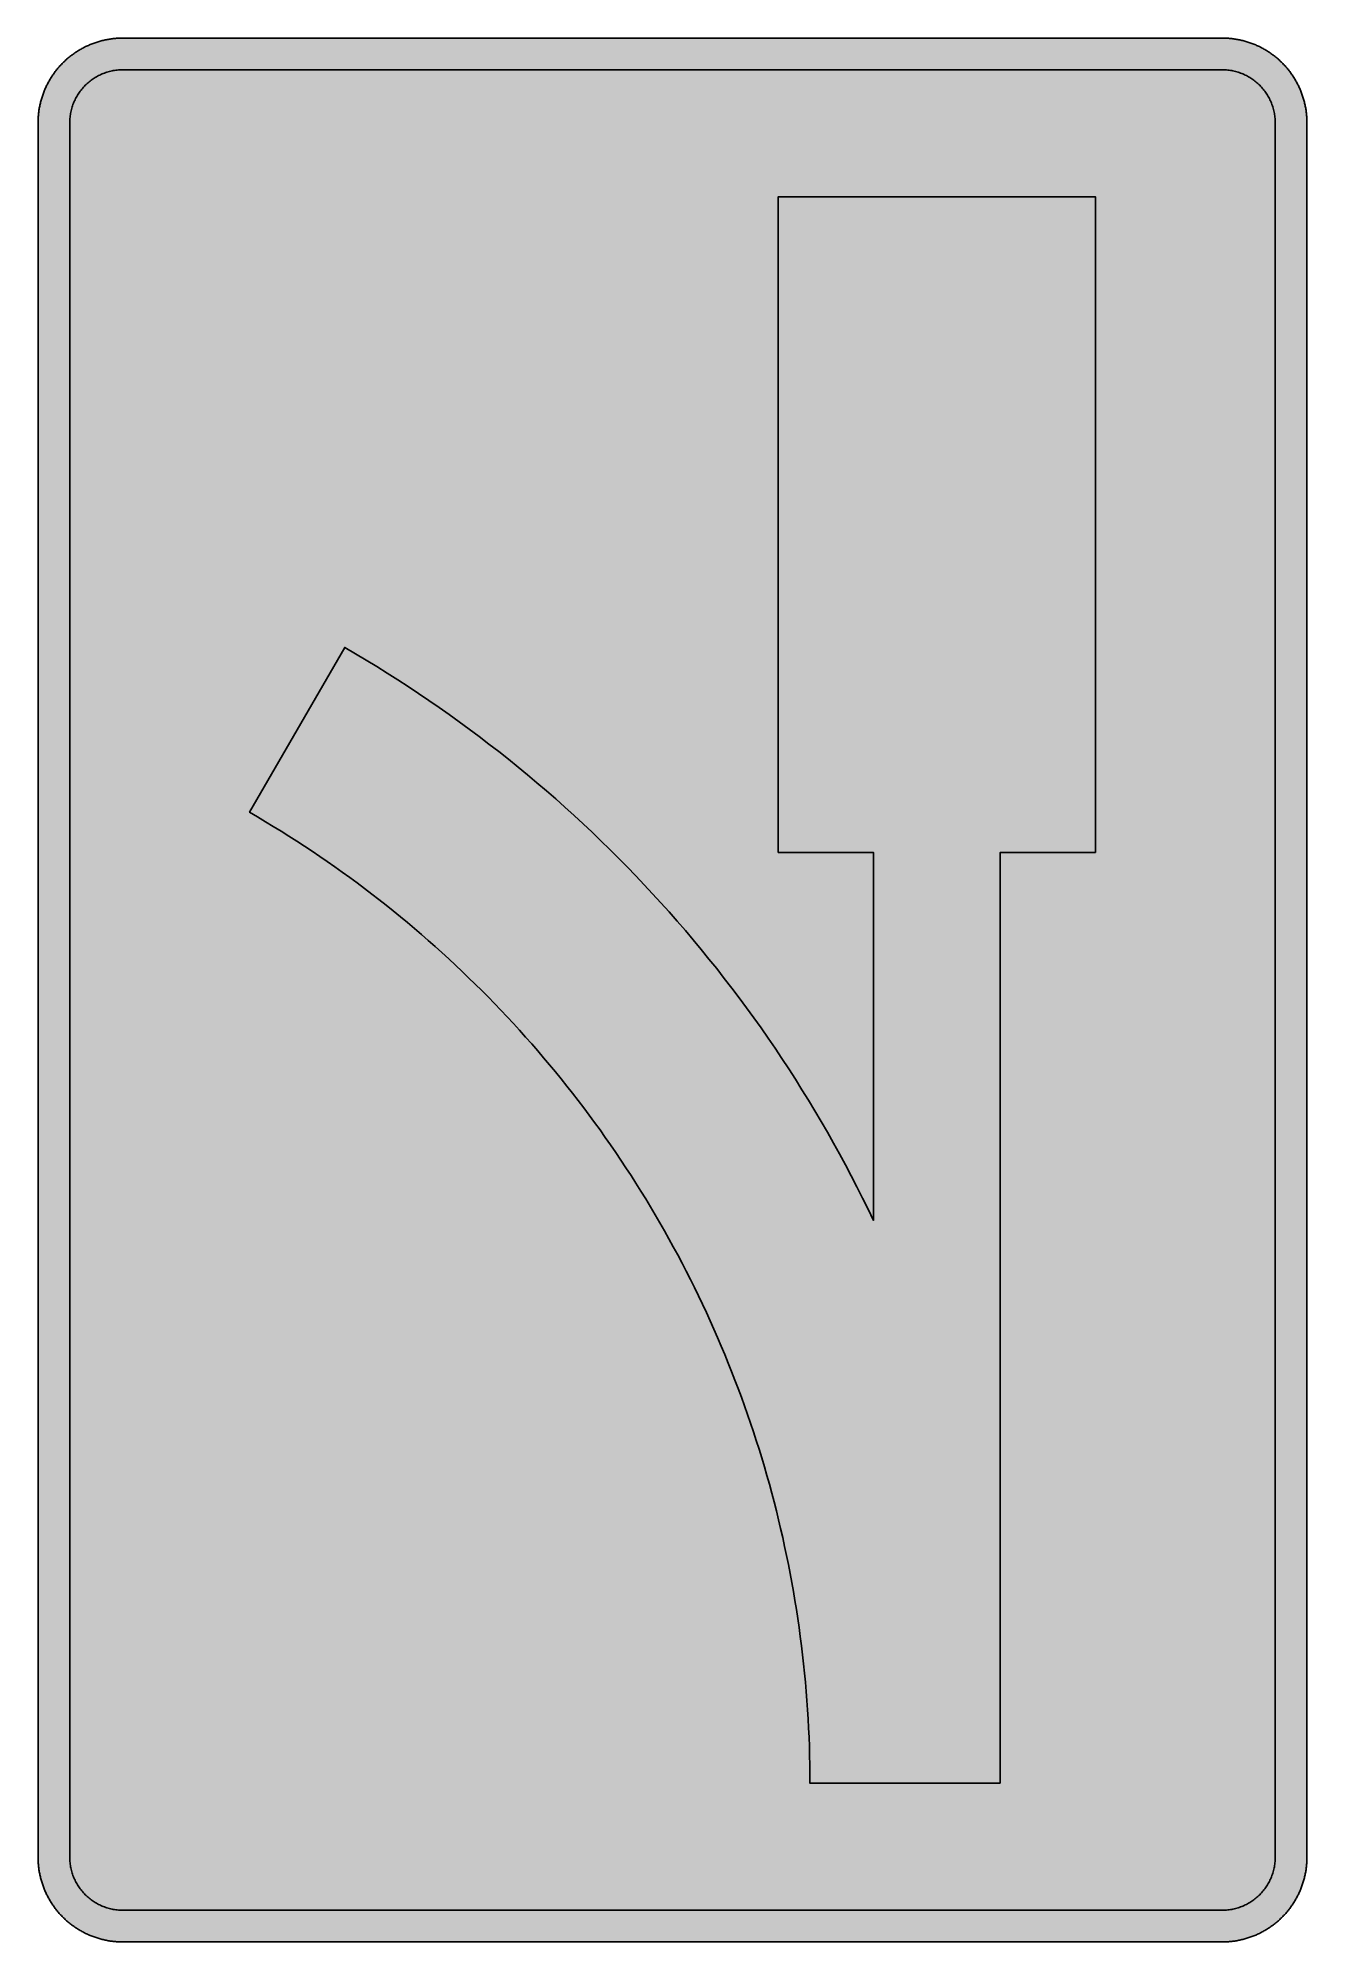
# Model space of a CAD drawing. Header units: millimetres. Extents: x 0 to 212, y 0 to 318.
import ezdxf

# ---------------------------------------------------------------- set-up
doc = ezdxf.new("R2010")
doc.units = ezdxf.units.MM

msp = doc.modelspace()

# ---------------------------------------------------------------- hatches: boundary and pattern name
for color, points in [(254, [(14.1633, 0.0536), (13.9878, 0.0533), (13.8125, 0.0559), (13.6373, 0.061), (13.462, 0.0686), (13.2893, 0.0787), (13.114, 0.0914), (12.9413, 0.1041), (12.7686, 0.1219), (12.5959, 0.1397), (12.4231, 0.16), (12.2504, 0.1829), (12.0777, 0.2057), (11.9075, 0.2337), (11.7373, 0.2616), (11.5672, 0.2921), (11.397, 0.3251), (11.2268, 0.3607), (11.0592, 0.3988), (10.8915, 0.4369), (10.7239, 0.4775), (10.5562, 0.5207), (10.3886, 0.5664), (10.2235, 0.6121), (10.0584, 0.6629), (9.8933, 0.7137), (9.7307, 0.7671), (9.5682, 0.8204), (9.4056, 0.8788), (9.2431, 0.9373), (9.083, 0.9982), (8.923, 1.0617), (8.763, 1.1252), (8.6055, 1.1938), (8.4455, 1.2624), (8.2906, 1.331), (8.1331, 1.4046), (7.9781, 1.4783), (7.8232, 1.5545), (7.6708, 1.6332), (7.5184, 1.7145), (7.366, 1.7958), (7.2161, 1.8796), (7.0663, 1.966), (6.919, 2.0523), (6.7716, 2.1438), (6.6243, 2.2352), (6.4795, 2.3266), (6.3348, 2.4232), (6.19, 2.5197), (6.0477, 2.6187), (5.908, 2.7178), (5.7683, 2.8194), (5.6286, 2.9235), (5.4915, 3.0302), (5.3543, 3.1369), (5.2197, 3.2461), (5.0851, 3.3579), (4.953, 3.4722), (4.8209, 3.5865), (4.6914, 3.7033), (4.5644, 3.8202), (4.4348, 3.9395), (4.3104, 4.0615), (4.1859, 4.1859), (4.0615, 4.3104), (3.9395, 4.4348), (3.8202, 4.5618), (3.7033, 4.6914), (3.5865, 4.8209), (3.4722, 4.953), (3.3579, 5.0851), (3.2487, 5.2197), (3.1369, 5.3543), (3.0302, 5.4915), (2.9235, 5.6286), (2.8194, 5.7683), (2.7178, 5.908), (2.6187, 6.0477), (2.5197, 6.19), (2.4232, 6.3348), (2.3266, 6.477), (2.2352, 6.6243), (2.1438, 6.7691), (2.0523, 6.9164), (1.966, 7.0663), (1.8796, 7.2161), (1.7958, 7.366), (1.7145, 7.5184), (1.6332, 7.6708), (1.5545, 7.8232), (1.4783, 7.9781), (1.4046, 8.1331), (1.331, 8.2906), (1.2598, 8.4455), (1.1913, 8.603), (1.1252, 8.763), (1.0592, 8.923), (0.9982, 9.083), (0.9373, 9.2431), (0.8763, 9.4056), (0.8204, 9.5682), (0.7645, 9.7307), (0.7112, 9.8933), (0.6604, 10.0584), (0.6121, 10.2235), (0.5639, 10.3911), (0.5207, 10.5562), (0.4775, 10.7239), (0.4343, 10.8915), (0.3962, 11.0592), (0.3607, 11.2268), (0.3251, 11.397), (0.2921, 11.5672), (0.2616, 11.7373), (0.2311, 11.9075), (0.2057, 12.0802), (0.1803, 12.2504), (0.1575, 12.4231), (0.1372, 12.5959), (0.1194, 12.7686), (0.1041, 12.9413), (0.0889, 13.1166), (0.0787, 13.2893), (0.0686, 13.4645), (0.061, 13.6373), (0.0559, 13.8125), (0.0508, 13.9878), (0.0508, 14.163), (0.0522, 303.4425), (0.0508, 303.6164), (0.0559, 303.7916), (0.061, 303.9669), (0.0686, 304.1396), (0.0787, 304.3149), (0.0889, 304.4876), (0.1041, 304.6628), (0.1194, 304.8356), (0.1372, 305.0083), (0.1575, 305.181), (0.1803, 305.3537), (0.2057, 305.5239), (0.2311, 305.6966), (0.2616, 305.8668), (0.2921, 306.037), (0.3251, 306.2072), (0.3607, 306.3748), (0.3962, 306.545), (0.4343, 306.7126), (0.4775, 306.8803), (0.5207, 307.0479), (0.5639, 307.213), (0.6121, 307.3781), (0.6604, 307.5432), (0.7112, 307.7083), (0.7645, 307.8734), (0.8204, 308.036), (0.8763, 308.1985), (0.9373, 308.3611), (0.9982, 308.5211), (1.0592, 308.6811), (1.1252, 308.8411), (1.1913, 308.9986), (1.2598, 309.1561), (1.331, 309.3136), (1.4046, 309.4685), (1.4783, 309.626), (1.5545, 309.7784), (1.6332, 309.9333), (1.7145, 310.0857), (1.7958, 310.2356), (1.8796, 310.388), (1.966, 310.5379), (2.0523, 310.6852), (2.1438, 310.8325), (2.2352, 310.9798), (2.3266, 311.1246), (2.4232, 311.2694), (2.5197, 311.4116), (2.6187, 311.5539), (2.7178, 311.6961), (2.8194, 311.8358), (2.9235, 311.9755), (3.0302, 312.1127), (3.1369, 312.2473), (3.2487, 312.3844), (3.3579, 312.5165), (3.4722, 312.6486), (3.5865, 312.7807), (3.7033, 312.9102), (3.8202, 313.0398), (3.9395, 313.1668), (4.0615, 313.2938), (4.1859, 313.4182), (4.3104, 313.5401), (4.4348, 313.6621), (4.5644, 313.784), (4.6914, 313.9008), (4.8209, 314.0177), (4.953, 314.132), (5.0851, 314.2437), (5.2197, 314.3555), (5.3543, 314.4647), (5.4915, 314.5739), (5.6286, 314.6781), (5.7683, 314.7822), (5.908, 314.8838), (6.0477, 314.9854), (6.19, 315.0845), (6.3348, 315.181), (6.4795, 315.275), (6.6243, 315.3689), (6.7716, 315.4604), (6.919, 315.5493), (7.0663, 315.6382), (7.2161, 315.7245), (7.366, 315.8084), (7.5184, 315.8896), (7.6708, 315.9709), (7.8232, 316.0471), (7.9781, 316.1233), (8.1331, 316.1995), (8.2906, 316.2706), (8.4455, 316.3418), (8.6055, 316.4103), (8.763, 316.4789), (8.923, 316.5424), (9.083, 316.6059), (9.2431, 316.6669), (9.4056, 316.7253), (9.5682, 316.7837), (9.7307, 316.8371), (9.8933, 316.8904), (10.0584, 316.9412), (10.2235, 316.992), (10.3886, 317.0377), (10.5562, 317.0834), (10.7239, 317.1266), (10.8915, 317.1673), (11.0592, 317.2079), (11.2268, 317.2435), (11.397, 317.279), (11.5672, 317.312), (11.7373, 317.3425), (11.9075, 317.3705), (12.0777, 317.3984), (12.2504, 317.4213), (12.4231, 317.4441), (12.5959, 317.4644), (12.7686, 317.4822), (12.9413, 317.5), (13.114, 317.5127), (13.2893, 317.5254), (13.462, 317.5356), (13.6373, 317.5432), (13.8125, 317.5483), (13.9878, 317.5508), (14.163, 317.5533), (197.6078, 317.5536), (197.7822, 317.5508), (197.9574, 317.5483), (198.1327, 317.5432), (198.3054, 317.5356), (198.4807, 317.5254), (198.6534, 317.5127), (198.8287, 317.5), (199.0014, 317.4822), (199.1741, 317.4644), (199.3468, 317.4441), (199.5195, 317.4213), (199.6897, 317.3984), (199.8624, 317.3705), (200.0326, 317.3425), (200.2028, 317.312), (200.373, 317.279), (200.5432, 317.2435), (200.7108, 317.2079), (200.8784, 317.1673), (201.0461, 317.1266), (201.2137, 317.0834), (201.3788, 317.0377), (201.5465, 316.992), (201.7116, 316.9412), (201.8767, 316.8904), (202.0392, 316.8371), (202.2018, 316.7837), (202.3643, 316.7253), (202.5269, 316.6669), (202.6869, 316.6059), (202.8469, 316.5424), (203.007, 316.4789), (203.167, 316.4103), (203.3245, 316.3418), (203.4794, 316.2706), (203.6369, 316.1995), (203.7918, 316.1233), (203.9468, 316.0471), (204.0992, 315.9709), (204.2516, 315.8896), (204.404, 315.8084), (204.5538, 315.7245), (204.7037, 315.6382), (204.8535, 315.5493), (205.0009, 315.4604), (205.1456, 315.3689), (205.293, 315.275), (205.4352, 315.181), (205.58, 315.0845), (205.7222, 314.9854), (205.8619, 314.8838), (206.0016, 314.7822), (206.1413, 314.6781), (206.2785, 314.5739), (206.4156, 314.4647), (206.5503, 314.3555), (206.6849, 314.2437), (206.817, 314.132), (206.949, 314.0177), (207.0786, 313.9008), (207.2081, 313.784), (207.3351, 313.6621), (207.4596, 313.5401), (207.584, 313.4182), (207.7085, 313.2938), (207.8304, 313.1668), (207.9498, 313.0398), (208.0666, 312.9102), (208.1835, 312.7807), (208.2978, 312.6486), (208.4121, 312.5165), (208.5238, 312.3844), (208.6331, 312.2473), (208.7397, 312.1127), (208.8464, 311.9755), (208.9506, 311.8358), (209.0522, 311.6961), (209.1512, 311.5539), (209.2503, 311.4116), (209.3468, 311.2694), (209.4433, 311.1246), (209.5348, 310.9798), (209.6262, 310.8325), (209.7176, 310.6852), (209.804, 310.5379), (209.8904, 310.388), (209.9742, 310.2356), (210.0555, 310.0857), (210.1367, 309.9333), (210.2155, 309.7784), (210.2917, 309.626), (210.3653, 309.4685), (210.439, 309.3136), (210.5076, 309.1561), (210.5762, 308.9986), (210.6447, 308.8411), (210.7082, 308.6811), (210.7717, 308.5211), (210.8327, 308.3611), (210.8911, 308.1985), (210.9495, 308.036), (211.0029, 307.8734), (211.0562, 307.7083), (211.107, 307.5432), (211.1578, 307.3781), (211.2035, 307.213), (211.2493, 307.0479), (211.2924, 306.8803), (211.3331, 306.7126), (211.3712, 306.545), (211.4093, 306.3748), (211.4448, 306.2072), (211.4779, 306.037), (211.5083, 305.8668), (211.5363, 305.6966), (211.5642, 305.5239), (211.5871, 305.3537), (211.6099, 305.181), (211.6303, 305.0083), (211.648, 304.8356), (211.6658, 304.6628), (211.6785, 304.4876), (211.6912, 304.3149), (211.7014, 304.1396), (211.709, 303.9669), (211.7141, 303.7916), (211.7166, 303.6164), (211.7166, 303.4411), (211.7189, 14.1647), (211.7166, 13.9878), (211.7141, 13.8125), (211.709, 13.6373), (211.7014, 13.4645), (211.6912, 13.2893), (211.6785, 13.1166), (211.6658, 12.9413), (211.648, 12.7686), (211.6303, 12.5959), (211.6099, 12.4231), (211.5871, 12.2504), (211.5642, 12.0802), (211.5363, 11.9075), (211.5083, 11.7373), (211.4779, 11.5672), (211.4448, 11.397), (211.4093, 11.2268), (211.3712, 11.0592), (211.3331, 10.8915), (211.2924, 10.7239), (211.2493, 10.5562), (211.2035, 10.3911), (211.1578, 10.2235), (211.107, 10.0584), (211.0562, 9.8933), (211.0029, 9.7307), (210.9495, 9.5682), (210.8911, 9.4056), (210.8327, 9.2431), (210.7717, 9.083), (210.7082, 8.923), (210.6447, 8.763), (210.5762, 8.603), (210.5076, 8.4455), (210.439, 8.2906), (210.3653, 8.1331), (210.2917, 7.9781), (210.2155, 7.8232), (210.1367, 7.6708), (210.0555, 7.5184), (209.9742, 7.366), (209.8904, 7.2161), (209.804, 7.0663), (209.7176, 6.9164), (209.6262, 6.7691), (209.5348, 6.6243), (209.4433, 6.477), (209.3468, 6.3348), (209.2503, 6.19), (209.1512, 6.0477), (209.0522, 5.908), (208.9506, 5.7683), (208.8464, 5.6286), (208.7397, 5.4915), (208.6331, 5.3543), (208.5238, 5.2197), (208.4121, 5.0851), (208.2978, 4.953), (208.1835, 4.8209), (208.0666, 4.6914), (207.9498, 4.5618), (207.8304, 4.4348), (207.7085, 4.3104), (207.584, 4.1859), (207.4596, 4.0615), (207.3351, 3.9395), (207.2081, 3.8202), (207.0786, 3.7033), (206.949, 3.5865), (206.817, 3.4722), (206.6849, 3.3579), (206.5503, 3.2461), (206.4156, 3.1369), (206.2785, 3.0302), (206.1413, 2.9235), (206.0016, 2.8194), (205.8619, 2.7178), (205.7222, 2.6187), (205.58, 2.5197), (205.4352, 2.4232), (205.293, 2.3266), (205.1456, 2.2352), (205.0009, 2.1438), (204.8535, 2.0523), (204.7037, 1.966), (204.5538, 1.8796), (204.404, 1.7958), (204.2516, 1.7145), (204.0992, 1.6332), (203.9468, 1.5545), (203.7918, 1.4783), (203.6369, 1.4046), (203.4794, 1.331), (203.3245, 1.2624), (203.167, 1.1938), (203.007, 1.1252), (202.8469, 1.0617), (202.6869, 0.9982), (202.5269, 0.9373), (202.3643, 0.8788), (202.2018, 0.8204), (202.0392, 0.7671), (201.8767, 0.7137), (201.7116, 0.6629), (201.5465, 0.6121), (201.3788, 0.5664), (201.2137, 0.5207), (201.0461, 0.4775), (200.8784, 0.4369), (200.7108, 0.3988), (200.5432, 0.3607), (200.373, 0.3251), (200.2028, 0.2921), (200.0326, 0.2616), (199.8624, 0.2337), (199.6897, 0.2057), (199.5195, 0.1829), (199.3468, 0.16), (199.1741, 0.1397), (199.0014, 0.1219), (198.8287, 0.1041), (198.6534, 0.0914), (198.4807, 0.0787), (198.3054, 0.0686), (198.1327, 0.061), (197.9574, 0.0559), (197.7822, 0.0533), (197.6069, 0.0533)]), (144, [(14.1633, 5.3453), (13.9344, 5.3467), (13.7084, 5.3543), (13.4849, 5.3696), (13.2613, 5.3899), (13.0378, 5.4153), (12.8194, 5.4458), (12.6009, 5.4813), (12.385, 5.522), (12.1717, 5.5702), (11.9583, 5.621), (11.7475, 5.6794), (11.5392, 5.7404), (11.3335, 5.8064), (11.1303, 5.8801), (10.9296, 5.9563), (10.729, 6.0376), (10.5334, 6.1239), (10.3378, 6.2128), (10.1473, 6.3094), (9.9593, 6.4084), (9.7714, 6.5126), (9.5885, 6.6218), (9.4082, 6.7335), (9.2304, 6.8504), (9.0576, 6.9698), (8.8849, 7.0968), (8.7173, 7.2238), (8.5522, 7.3584), (8.3896, 7.4955), (8.2321, 7.6352), (8.0772, 7.78), (7.9273, 7.9273), (7.7775, 8.0772), (7.6352, 8.2321), (7.493, 8.3922), (7.3558, 8.5522), (7.2238, 8.7173), (7.0942, 8.8875), (6.9698, 9.0576), (6.8504, 9.2329), (6.7335, 9.4107), (6.6192, 9.591), (6.5126, 9.7739), (6.4084, 9.9593), (6.3068, 10.1473), (6.2128, 10.3403), (6.1214, 10.5334), (6.035, 10.7315), (5.9538, 10.9296), (5.8776, 11.1303), (5.8064, 11.3335), (5.7404, 11.5418), (5.6769, 11.75), (5.621, 11.9583), (5.5677, 12.1717), (5.522, 12.385), (5.4813, 12.6009), (5.4432, 12.8194), (5.4127, 13.0404), (5.3873, 13.2613), (5.3696, 13.4849), (5.3543, 13.7084), (5.3467, 13.937), (5.3416, 14.163), (5.3439, 303.4425), (5.3467, 303.6697), (5.3543, 303.8958), (5.3696, 304.1193), (5.3873, 304.3428), (5.4127, 304.5638), (5.4432, 304.7848), (5.4813, 305.0032), (5.522, 305.2191), (5.5677, 305.4325), (5.621, 305.6458), (5.6769, 305.8541), (5.7404, 306.0624), (5.8064, 306.2707), (5.8776, 306.4739), (5.9538, 306.6745), (6.035, 306.8726), (6.1214, 307.0708), (6.2128, 307.2638), (6.3068, 307.4568), (6.4084, 307.6448), (6.5126, 307.8302), (6.6192, 308.0131), (6.7335, 308.1934), (6.8504, 308.3712), (6.9698, 308.5465), (7.0942, 308.7167), (7.2238, 308.8869), (7.3558, 309.052), (7.493, 309.212), (7.6352, 309.372), (7.7775, 309.5269), (7.9273, 309.6768), (8.0772, 309.8241), (8.2321, 309.9689), (8.3896, 310.1086), (8.5522, 310.2458), (8.7173, 310.3804), (8.8849, 310.5074), (9.0576, 310.6344), (9.2304, 310.7538), (9.4082, 310.8706), (9.5885, 310.9824), (9.7714, 311.0916), (9.9593, 311.1957), (10.1473, 311.2948), (10.3378, 311.3913), (10.5334, 311.4802), (10.729, 311.5666), (10.9296, 311.6478), (11.1303, 311.7266), (11.3335, 311.7977), (11.5392, 311.8637), (11.7475, 311.9272), (11.9583, 311.9831), (12.1717, 312.0339), (12.385, 312.0822), (12.6009, 312.1228), (12.8194, 312.1584), (13.0378, 312.1889), (13.2613, 312.2143), (13.4849, 312.2346), (13.7084, 312.2498), (13.9344, 312.2574), (14.163, 312.26), (197.6078, 312.262), (197.833, 312.2574), (198.0616, 312.2498), (198.2851, 312.2346), (198.5086, 312.2143), (198.7296, 312.1889), (198.9506, 312.1584), (199.169, 312.1228), (199.3849, 312.0822), (199.5983, 312.0339), (199.8116, 311.9831), (200.0199, 311.9272), (200.2282, 311.8637), (200.4365, 311.7977), (200.6397, 311.7266), (200.8403, 311.6478), (201.0385, 311.5666), (201.2366, 311.4802), (201.4296, 311.3913), (201.6227, 311.2948), (201.8106, 311.1957), (201.996, 311.0916), (202.1789, 310.9824), (202.3593, 310.8706), (202.5371, 310.7538), (202.7123, 310.6344), (202.8825, 310.5074), (203.0527, 310.3804), (203.2178, 310.2458), (203.3778, 310.1086), (203.5378, 309.9689), (203.6928, 309.8241), (203.8426, 309.6768), (203.9899, 309.5269), (204.1347, 309.372), (204.2744, 309.212), (204.4116, 309.052), (204.5462, 308.8869), (204.6732, 308.7167), (204.8002, 308.5465), (204.9196, 308.3712), (205.0364, 308.1934), (205.1482, 308.0131), (205.2574, 307.8302), (205.3615, 307.6448), (205.4606, 307.4568), (205.5571, 307.2638), (205.646, 307.0708), (205.7324, 306.8726), (205.8137, 306.6745), (205.8899, 306.4739), (205.9635, 306.2707), (206.0296, 306.0624), (206.0905, 305.8541), (206.1489, 305.6458), (206.1997, 305.4325), (206.248, 305.2191), (206.2886, 305.0032), (206.3242, 304.7848), (206.3547, 304.5638), (206.3801, 304.3428), (206.4004, 304.1193), (206.4156, 303.8958), (206.4233, 303.6697), (206.4258, 303.4411), (206.4272, 14.1647), (206.4233, 13.937), (206.4156, 13.7084), (206.4004, 13.4849), (206.3801, 13.2613), (206.3547, 13.0404), (206.3242, 12.8194), (206.2886, 12.6009), (206.248, 12.385), (206.1997, 12.1717), (206.1489, 11.9583), (206.0905, 11.75), (206.0296, 11.5418), (205.9635, 11.3335), (205.8899, 11.1303), (205.8137, 10.9296), (205.7324, 10.7315), (205.646, 10.5334), (205.5571, 10.3403), (205.4606, 10.1473), (205.3615, 9.9593), (205.2574, 9.7739), (205.1482, 9.591), (205.0364, 9.4107), (204.9196, 9.2329), (204.8002, 9.0576), (204.6732, 8.8875), (204.5462, 8.7173), (204.4116, 8.5522), (204.2744, 8.3922), (204.1347, 8.2321), (203.9899, 8.0772), (203.8426, 7.9273), (203.6928, 7.78), (203.5378, 7.6352), (203.3778, 7.4955), (203.2178, 7.3584), (203.0527, 7.2238), (202.8825, 7.0968), (202.7123, 6.9698), (202.5371, 6.8504), (202.3593, 6.7335), (202.1789, 6.6218), (201.996, 6.5126), (201.8106, 6.4084), (201.6227, 6.3094), (201.4296, 6.2128), (201.2366, 6.1239), (201.0385, 6.0376), (200.8403, 5.9563), (200.6397, 5.8801), (200.4365, 5.8064), (200.2282, 5.7404), (200.0199, 5.6794), (199.8116, 5.621), (199.5983, 5.5702), (199.3849, 5.522), (199.169, 5.4813), (198.9506, 5.4458), (198.7296, 5.4153), (198.5086, 5.3899), (198.2851, 5.3696), (198.0616, 5.3543), (197.833, 5.3467), (197.6069, 5.3442)]), (254, [(160.5661, 26.5119), (160.5661, 181.7342), (176.4411, 181.7342), (176.4411, 291.0953), (123.5244, 291.0953), (123.5244, 181.7342), (139.3994, 181.7342), (139.3994, 120.3798), (138.4986, 122.2502), (137.5791, 124.1146), (136.6444, 125.9662), (135.6944, 127.8077), (134.7241, 129.6416), (133.7412, 131.4628), (132.7379, 133.2738), (131.7193, 135.0747), (130.6855, 136.8654), (129.634, 138.6434), (128.5672, 140.4112), (127.4826, 142.1689), (126.3828, 143.9164), (125.2677, 145.6512), (124.1374, 147.3759), (122.9893, 149.0878), (121.8286, 150.7896), (120.65, 152.4787), (119.4562, 154.1577), (118.2446, 155.8214), (117.0203, 157.4775), (115.7808, 159.1183), (114.5261, 160.749), (113.2561, 162.367), (111.9708, 163.9722), (110.6729, 165.5648), (109.3572, 167.1472), (108.0287, 168.7144), (106.6851, 170.2689), (105.3262, 171.8132), (103.9546, 173.3423), (102.5677, 174.8587), (101.1657, 176.3624), (99.7509, 177.8533), (98.3209, 179.3316), (96.8781, 180.7947), (95.4227, 182.245), (93.9521, 183.6801), (92.4662, 185.105), (90.9701, 186.5122), (89.4588, 187.9092), (87.9323, 189.291), (86.3956, 190.6575), (84.8436, 192.0088), (83.279, 193.3473), (81.7042, 194.6732), (80.1141, 195.9813), (78.5114, 197.2767), (76.896, 198.5569), (75.2678, 199.8243), (73.627, 201.074), (71.9734, 202.311), (70.3072, 203.5302), (68.6308, 204.7367), (66.9417, 205.9254), (65.2399, 207.0989), (63.5254, 208.2597), (61.8007, 209.4027), (60.0634, 210.5304), (58.3133, 211.643), (56.5531, 212.7377), (54.7827, 213.8172), (52.9996, 214.8815), (51.2039, 215.9279), (35.33, 188.4341), (36.6573, 187.6577), (37.9781, 186.8729), (39.2938, 186.0779), (40.6019, 185.2727), (41.9024, 184.4573), (43.1927, 183.6293), (44.4779, 182.7936), (45.7581, 181.9478), (47.0281, 181.0893), (48.2905, 180.2232), (49.5452, 179.3469), (50.7924, 178.4604), (52.0319, 177.5638), (53.2638, 176.657), (54.4881, 175.7401), (55.7047, 174.813), (56.9138, 173.8782), (58.1152, 172.9334), (59.3065, 171.9783), (60.4901, 171.0131), (61.6687, 170.0403), (62.8345, 169.0573), (63.9953, 168.0642), (65.1459, 167.0634), (66.2889, 166.0525), (67.4243, 165.0314), (68.5495, 164.0027), (69.6671, 162.9639), (70.7771, 161.9148), (71.8769, 160.8582), (72.9691, 159.7939), (74.0512, 158.7195), (75.1256, 157.6375), (76.1924, 156.5453), (77.249, 155.4455), (78.2955, 154.3355), (79.3344, 153.2179), (80.3631, 152.0927), (81.3841, 150.9573), (82.3951, 149.8143), (83.3958, 148.6637), (84.389, 147.5029), (85.3719, 146.3345), (86.3473, 145.1585), (87.31, 143.9748), (88.265, 142.781), (89.2099, 141.5821), (90.1471, 140.3731), (91.0717, 139.1564), (91.9886, 137.9322), (92.8954, 136.7003), (93.792, 135.4607), (94.6785, 134.2136), (95.5573, 132.9588), (96.4235, 131.6965), (97.2795, 130.4239), (98.1278, 129.1463), (98.9635, 127.8611), (99.789, 126.5682), (100.6069, 125.2703), (101.412, 123.9622), (102.2071, 122.6464), (102.9919, 121.3256), (103.7666, 119.9972), (104.5312, 118.6612), (105.283, 117.3201), (106.0221, 115.9739), (106.7511, 114.6226), (107.4699, 113.2662), (108.1761, 111.9048), (108.872, 110.5383), (109.5553, 109.1641), (110.2258, 107.7874), (110.8862, 106.4057), (111.5339, 105.0188), (112.1715, 103.6269), (112.7963, 102.2299), (113.411, 100.8304), (114.013, 99.4232), (114.6023, 98.0135), (115.1814, 96.5987), (115.7478, 95.1789), (116.3041, 93.7565), (116.8476, 92.329), (117.3785, 90.899), (117.8992, 89.4639), (118.4072, 88.0237), (118.9025, 86.581), (119.3876, 85.1332), (119.8601, 83.6828), (120.3198, 82.2274), (120.7694, 80.7695), (121.2063, 79.3064), (121.6304, 77.8434), (122.0445, 76.3727), (122.4432, 74.9021), (122.8319, 73.4263), (123.2103, 71.948), (123.5735, 70.4672), (123.9266, 68.9839), (124.267, 67.4954), (124.5946, 66.007), (124.9121, 64.5135), (125.2169, 63.0174), (125.509, 61.5213), (125.7884, 60.0202), (126.0551, 58.5165), (126.3117, 57.0103), (126.553, 55.5041), (126.7841, 53.9928), (127.0025, 52.4815), (127.2083, 50.9676), (127.4013, 49.4513), (127.5842, 47.9323), (127.7518, 46.4109), (127.9093, 44.8894), (128.0541, 43.3654), (128.1862, 41.8389), (128.3056, 40.3123), (128.4122, 38.7858), (128.5062, 37.2542), (128.5875, 35.7226), (128.6561, 34.1909), (128.7145, 32.6568), (128.7577, 31.1226), (128.7907, 29.5859), (128.8085, 28.0492), (128.8161, 26.51)])]:
    msp.add_hatch(color=color).paths.add_polyline_path(points)
h = msp.add_hatch(color=22)
h.paths.add_polyline_path([(126.1703, 288.4495), (173.7953, 288.4495), (173.7953, 184.38), (126.1703, 184.38)])
h.paths.add_polyline_path([(142.9272, 285.8036), (157.0383, 285.8036), (157.0383, 187.0258), (142.9272, 187.0258)], flags=16)
h.paths.add_polyline_path([(128.8161, 285.8036), (171.1494, 285.8036), (171.1494, 271.6925), (128.8161, 271.6925)], flags=16)
h.paths.add_polyline_path([(128.8161, 257.5814), (171.1494, 257.5814), (171.1494, 243.4703), (128.8161, 243.4703)], flags=16)
h.paths.add_polyline_path([(128.8161, 229.3592), (171.1494, 229.3592), (171.1494, 215.2481), (128.8161, 215.2481)], flags=16)
h.paths.add_polyline_path([(128.8161, 201.1369), (171.1494, 201.1369), (171.1494, 187.0258), (128.8161, 187.0258)], flags=16)

# ---------------------------------------------------------------- linework, layer by layer
at = {"color": 254}
for points in [[(14.1633, 0.0536), (13.9878, 0.0533), (13.8125, 0.0559), (13.6373, 0.061), (13.462, 0.0686), (13.2893, 0.0787), (13.114, 0.0914), (12.9413, 0.1041), (12.7686, 0.1219), (12.5959, 0.1397), (12.4231, 0.16), (12.2504, 0.1829), (12.0777, 0.2057), (11.9075, 0.2337), (11.7373, 0.2616), (11.5672, 0.2921), (11.397, 0.3251), (11.2268, 0.3607), (11.0592, 0.3988), (10.8915, 0.4369), (10.7239, 0.4775), (10.5562, 0.5207), (10.3886, 0.5664), (10.2235, 0.6121), (10.0584, 0.6629), (9.8933, 0.7137), (9.7307, 0.7671), (9.5682, 0.8204), (9.4056, 0.8788), (9.2431, 0.9373), (9.083, 0.9982), (8.923, 1.0617), (8.763, 1.1252), (8.6055, 1.1938), (8.4455, 1.2624), (8.2906, 1.331), (8.1331, 1.4046), (7.9781, 1.4783), (7.8232, 1.5545), (7.6708, 1.6332), (7.5184, 1.7145), (7.366, 1.7958), (7.2161, 1.8796), (7.0663, 1.966), (6.919, 2.0523), (6.7716, 2.1438), (6.6243, 2.2352), (6.4795, 2.3266), (6.3348, 2.4232), (6.19, 2.5197), (6.0477, 2.6187), (5.908, 2.7178), (5.7683, 2.8194), (5.6286, 2.9235), (5.4915, 3.0302), (5.3543, 3.1369), (5.2197, 3.2461), (5.0851, 3.3579), (4.953, 3.4722), (4.8209, 3.5865), (4.6914, 3.7033), (4.5644, 3.8202), (4.4348, 3.9395), (4.3104, 4.0615), (4.1859, 4.1859), (4.0615, 4.3104), (3.9395, 4.4348), (3.8202, 4.5618), (3.7033, 4.6914), (3.5865, 4.8209), (3.4722, 4.953), (3.3579, 5.0851), (3.2487, 5.2197), (3.1369, 5.3543), (3.0302, 5.4915), (2.9235, 5.6286), (2.8194, 5.7683), (2.7178, 5.908), (2.6187, 6.0477), (2.5197, 6.19), (2.4232, 6.3348), (2.3266, 6.477), (2.2352, 6.6243), (2.1438, 6.7691), (2.0523, 6.9164), (1.966, 7.0663), (1.8796, 7.2161), (1.7958, 7.366), (1.7145, 7.5184), (1.6332, 7.6708), (1.5545, 7.8232), (1.4783, 7.9781), (1.4046, 8.1331), (1.331, 8.2906), (1.2598, 8.4455), (1.1913, 8.603), (1.1252, 8.763), (1.0592, 8.923), (0.9982, 9.083), (0.9373, 9.2431), (0.8763, 9.4056), (0.8204, 9.5682), (0.7645, 9.7307), (0.7112, 9.8933), (0.6604, 10.0584), (0.6121, 10.2235), (0.5639, 10.3911), (0.5207, 10.5562), (0.4775, 10.7239), (0.4343, 10.8915), (0.3962, 11.0592), (0.3607, 11.2268), (0.3251, 11.397), (0.2921, 11.5672), (0.2616, 11.7373), (0.2311, 11.9075), (0.2057, 12.0802), (0.1803, 12.2504), (0.1575, 12.4231), (0.1372, 12.5959), (0.1194, 12.7686), (0.1041, 12.9413), (0.0889, 13.1166), (0.0787, 13.2893), (0.0686, 13.4645), (0.061, 13.6373), (0.0559, 13.8125), (0.0508, 13.9878), (0.0508, 14.163), (0.0522, 303.4425), (0.0508, 303.6164), (0.0559, 303.7916), (0.061, 303.9669), (0.0686, 304.1396), (0.0787, 304.3149), (0.0889, 304.4876), (0.1041, 304.6628), (0.1194, 304.8356), (0.1372, 305.0083), (0.1575, 305.181), (0.1803, 305.3537), (0.2057, 305.5239), (0.2311, 305.6966), (0.2616, 305.8668), (0.2921, 306.037), (0.3251, 306.2072), (0.3607, 306.3748), (0.3962, 306.545), (0.4343, 306.7126), (0.4775, 306.8803), (0.5207, 307.0479), (0.5639, 307.213), (0.6121, 307.3781), (0.6604, 307.5432), (0.7112, 307.7083), (0.7645, 307.8734), (0.8204, 308.036), (0.8763, 308.1985), (0.9373, 308.3611), (0.9982, 308.5211), (1.0592, 308.6811), (1.1252, 308.8411), (1.1913, 308.9986), (1.2598, 309.1561), (1.331, 309.3136), (1.4046, 309.4685), (1.4783, 309.626), (1.5545, 309.7784), (1.6332, 309.9333), (1.7145, 310.0857), (1.7958, 310.2356), (1.8796, 310.388), (1.966, 310.5379), (2.0523, 310.6852), (2.1438, 310.8325), (2.2352, 310.9798), (2.3266, 311.1246), (2.4232, 311.2694), (2.5197, 311.4116), (2.6187, 311.5539), (2.7178, 311.6961), (2.8194, 311.8358), (2.9235, 311.9755), (3.0302, 312.1127), (3.1369, 312.2473), (3.2487, 312.3844), (3.3579, 312.5165), (3.4722, 312.6486), (3.5865, 312.7807), (3.7033, 312.9102), (3.8202, 313.0398), (3.9395, 313.1668), (4.0615, 313.2938), (4.1859, 313.4182), (4.3104, 313.5401), (4.4348, 313.6621), (4.5644, 313.784), (4.6914, 313.9008), (4.8209, 314.0177), (4.953, 314.132), (5.0851, 314.2437), (5.2197, 314.3555), (5.3543, 314.4647), (5.4915, 314.5739), (5.6286, 314.6781), (5.7683, 314.7822), (5.908, 314.8838), (6.0477, 314.9854), (6.19, 315.0845), (6.3348, 315.181), (6.4795, 315.275), (6.6243, 315.3689), (6.7716, 315.4604), (6.919, 315.5493), (7.0663, 315.6382), (7.2161, 315.7245), (7.366, 315.8084), (7.5184, 315.8896), (7.6708, 315.9709), (7.8232, 316.0471), (7.9781, 316.1233), (8.1331, 316.1995), (8.2906, 316.2706), (8.4455, 316.3418), (8.6055, 316.4103), (8.763, 316.4789), (8.923, 316.5424), (9.083, 316.6059), (9.2431, 316.6669), (9.4056, 316.7253), (9.5682, 316.7837), (9.7307, 316.8371), (9.8933, 316.8904), (10.0584, 316.9412), (10.2235, 316.992), (10.3886, 317.0377), (10.5562, 317.0834), (10.7239, 317.1266), (10.8915, 317.1673), (11.0592, 317.2079), (11.2268, 317.2435), (11.397, 317.279), (11.5672, 317.312), (11.7373, 317.3425), (11.9075, 317.3705), (12.0777, 317.3984), (12.2504, 317.4213), (12.4231, 317.4441), (12.5959, 317.4644), (12.7686, 317.4822), (12.9413, 317.5), (13.114, 317.5127), (13.2893, 317.5254), (13.462, 317.5356), (13.6373, 317.5432), (13.8125, 317.5483), (13.9878, 317.5508), (14.163, 317.5533), (197.6078, 317.5536), (197.7822, 317.5508), (197.9574, 317.5483), (198.1327, 317.5432), (198.3054, 317.5356), (198.4807, 317.5254), (198.6534, 317.5127), (198.8287, 317.5), (199.0014, 317.4822), (199.1741, 317.4644), (199.3468, 317.4441), (199.5195, 317.4213), (199.6897, 317.3984), (199.8624, 317.3705), (200.0326, 317.3425), (200.2028, 317.312), (200.373, 317.279), (200.5432, 317.2435), (200.7108, 317.2079), (200.8784, 317.1673), (201.0461, 317.1266), (201.2137, 317.0834), (201.3788, 317.0377), (201.5465, 316.992), (201.7116, 316.9412), (201.8767, 316.8904), (202.0392, 316.8371), (202.2018, 316.7837), (202.3643, 316.7253), (202.5269, 316.6669), (202.6869, 316.6059), (202.8469, 316.5424), (203.007, 316.4789), (203.167, 316.4103), (203.3245, 316.3418), (203.4794, 316.2706), (203.6369, 316.1995), (203.7918, 316.1233), (203.9468, 316.0471), (204.0992, 315.9709), (204.2516, 315.8896), (204.404, 315.8084), (204.5538, 315.7245), (204.7037, 315.6382), (204.8535, 315.5493), (205.0009, 315.4604), (205.1456, 315.3689), (205.293, 315.275), (205.4352, 315.181), (205.58, 315.0845), (205.7222, 314.9854), (205.8619, 314.8838), (206.0016, 314.7822), (206.1413, 314.6781), (206.2785, 314.5739), (206.4156, 314.4647), (206.5503, 314.3555), (206.6849, 314.2437), (206.817, 314.132), (206.949, 314.0177), (207.0786, 313.9008), (207.2081, 313.784), (207.3351, 313.6621), (207.4596, 313.5401), (207.584, 313.4182), (207.7085, 313.2938), (207.8304, 313.1668), (207.9498, 313.0398), (208.0666, 312.9102), (208.1835, 312.7807), (208.2978, 312.6486), (208.4121, 312.5165), (208.5238, 312.3844), (208.6331, 312.2473), (208.7397, 312.1127), (208.8464, 311.9755), (208.9506, 311.8358), (209.0522, 311.6961), (209.1512, 311.5539), (209.2503, 311.4116), (209.3468, 311.2694), (209.4433, 311.1246), (209.5348, 310.9798), (209.6262, 310.8325), (209.7176, 310.6852), (209.804, 310.5379), (209.8904, 310.388), (209.9742, 310.2356), (210.0555, 310.0857), (210.1367, 309.9333), (210.2155, 309.7784), (210.2917, 309.626), (210.3653, 309.4685), (210.439, 309.3136), (210.5076, 309.1561), (210.5762, 308.9986), (210.6447, 308.8411), (210.7082, 308.6811), (210.7717, 308.5211), (210.8327, 308.3611), (210.8911, 308.1985), (210.9495, 308.036), (211.0029, 307.8734), (211.0562, 307.7083), (211.107, 307.5432), (211.1578, 307.3781), (211.2035, 307.213), (211.2493, 307.0479), (211.2924, 306.8803), (211.3331, 306.7126), (211.3712, 306.545), (211.4093, 306.3748), (211.4448, 306.2072), (211.4779, 306.037), (211.5083, 305.8668), (211.5363, 305.6966), (211.5642, 305.5239), (211.5871, 305.3537), (211.6099, 305.181), (211.6303, 305.0083), (211.648, 304.8356), (211.6658, 304.6628), (211.6785, 304.4876), (211.6912, 304.3149), (211.7014, 304.1396), (211.709, 303.9669), (211.7141, 303.7916), (211.7166, 303.6164), (211.7166, 303.4411), (211.7189, 14.1647), (211.7166, 13.9878), (211.7141, 13.8125), (211.709, 13.6373), (211.7014, 13.4645), (211.6912, 13.2893), (211.6785, 13.1166), (211.6658, 12.9413), (211.648, 12.7686), (211.6303, 12.5959), (211.6099, 12.4231), (211.5871, 12.2504), (211.5642, 12.0802), (211.5363, 11.9075), (211.5083, 11.7373), (211.4779, 11.5672), (211.4448, 11.397), (211.4093, 11.2268), (211.3712, 11.0592), (211.3331, 10.8915), (211.2924, 10.7239), (211.2493, 10.5562), (211.2035, 10.3911), (211.1578, 10.2235), (211.107, 10.0584), (211.0562, 9.8933), (211.0029, 9.7307), (210.9495, 9.5682), (210.8911, 9.4056), (210.8327, 9.2431), (210.7717, 9.083), (210.7082, 8.923), (210.6447, 8.763), (210.5762, 8.603), (210.5076, 8.4455), (210.439, 8.2906), (210.3653, 8.1331), (210.2917, 7.9781), (210.2155, 7.8232), (210.1367, 7.6708), (210.0555, 7.5184), (209.9742, 7.366), (209.8904, 7.2161), (209.804, 7.0663), (209.7176, 6.9164), (209.6262, 6.7691), (209.5348, 6.6243), (209.4433, 6.477), (209.3468, 6.3348), (209.2503, 6.19), (209.1512, 6.0477), (209.0522, 5.908), (208.9506, 5.7683), (208.8464, 5.6286), (208.7397, 5.4915), (208.6331, 5.3543), (208.5238, 5.2197), (208.4121, 5.0851), (208.2978, 4.953), (208.1835, 4.8209), (208.0666, 4.6914), (207.9498, 4.5618), (207.8304, 4.4348), (207.7085, 4.3104), (207.584, 4.1859), (207.4596, 4.0615), (207.3351, 3.9395), (207.2081, 3.8202), (207.0786, 3.7033), (206.949, 3.5865), (206.817, 3.4722), (206.6849, 3.3579), (206.5503, 3.2461), (206.4156, 3.1369), (206.2785, 3.0302), (206.1413, 2.9235), (206.0016, 2.8194), (205.8619, 2.7178), (205.7222, 2.6187), (205.58, 2.5197), (205.4352, 2.4232), (205.293, 2.3266), (205.1456, 2.2352), (205.0009, 2.1438), (204.8535, 2.0523), (204.7037, 1.966), (204.5538, 1.8796), (204.404, 1.7958), (204.2516, 1.7145), (204.0992, 1.6332), (203.9468, 1.5545), (203.7918, 1.4783), (203.6369, 1.4046), (203.4794, 1.331), (203.3245, 1.2624), (203.167, 1.1938), (203.007, 1.1252), (202.8469, 1.0617), (202.6869, 0.9982), (202.5269, 0.9373), (202.3643, 0.8788), (202.2018, 0.8204), (202.0392, 0.7671), (201.8767, 0.7137), (201.7116, 0.6629), (201.5465, 0.6121), (201.3788, 0.5664), (201.2137, 0.5207), (201.0461, 0.4775), (200.8784, 0.4369), (200.7108, 0.3988), (200.5432, 0.3607), (200.373, 0.3251), (200.2028, 0.2921), (200.0326, 0.2616), (199.8624, 0.2337), (199.6897, 0.2057), (199.5195, 0.1829), (199.3468, 0.16), (199.1741, 0.1397), (199.0014, 0.1219), (198.8287, 0.1041), (198.6534, 0.0914), (198.4807, 0.0787), (198.3054, 0.0686), (198.1327, 0.061), (197.9574, 0.0559), (197.7822, 0.0533), (197.6069, 0.0533), (14.1633, 0.0536)], [(160.5661, 26.5119), (160.5661, 181.7342), (176.4411, 181.7342), (176.4411, 291.0953), (123.5244, 291.0953), (123.5244, 181.7342), (139.3994, 181.7342), (139.3994, 120.3798), (138.4986, 122.2502), (137.5791, 124.1146), (136.6444, 125.9662), (135.6944, 127.8077), (134.7241, 129.6416), (133.7412, 131.4628), (132.7379, 133.2738), (131.7193, 135.0747), (130.6855, 136.8654), (129.634, 138.6434), (128.5672, 140.4112), (127.4826, 142.1689), (126.3828, 143.9164), (125.2677, 145.6512), (124.1374, 147.3759), (122.9893, 149.0878), (121.8286, 150.7896), (120.65, 152.4787), (119.4562, 154.1577), (118.2446, 155.8214), (117.0203, 157.4775), (115.7808, 159.1183), (114.5261, 160.749), (113.2561, 162.367), (111.9708, 163.9722), (110.6729, 165.5648), (109.3572, 167.1472), (108.0287, 168.7144), (106.6851, 170.2689), (105.3262, 171.8132), (103.9546, 173.3423), (102.5677, 174.8587), (101.1657, 176.3624), (99.7509, 177.8533), (98.3209, 179.3316), (96.8781, 180.7947), (95.4227, 182.245), (93.9521, 183.6801), (92.4662, 185.105), (90.9701, 186.5122), (89.4588, 187.9092), (87.9323, 189.291), (86.3956, 190.6575), (84.8436, 192.0088), (83.279, 193.3473), (81.7042, 194.6732), (80.1141, 195.9813), (78.5114, 197.2767), (76.896, 198.5569), (75.2678, 199.8243), (73.627, 201.074), (71.9734, 202.311), (70.3072, 203.5302), (68.6308, 204.7367), (66.9417, 205.9254), (65.2399, 207.0989), (63.5254, 208.2597), (61.8007, 209.4027), (60.0634, 210.5304), (58.3133, 211.643), (56.5531, 212.7377), (54.7827, 213.8172), (52.9996, 214.8815), (51.2039, 215.9279), (35.33, 188.4341), (36.6573, 187.6577), (37.9781, 186.8729), (39.2938, 186.0779), (40.6019, 185.2727), (41.9024, 184.4573), (43.1927, 183.6293), (44.4779, 182.7936), (45.7581, 181.9478), (47.0281, 181.0893), (48.2905, 180.2232), (49.5452, 179.3469), (50.7924, 178.4604), (52.0319, 177.5638), (53.2638, 176.657), (54.4881, 175.7401), (55.7047, 174.813), (56.9138, 173.8782), (58.1152, 172.9334), (59.3065, 171.9783), (60.4901, 171.0131), (61.6687, 170.0403), (62.8345, 169.0573), (63.9953, 168.0642), (65.1459, 167.0634), (66.2889, 166.0525), (67.4243, 165.0314), (68.5495, 164.0027), (69.6671, 162.9639), (70.7771, 161.9148), (71.8769, 160.8582), (72.9691, 159.7939), (74.0512, 158.7195), (75.1256, 157.6375), (76.1924, 156.5453), (77.249, 155.4455), (78.2955, 154.3355), (79.3344, 153.2179), (80.3631, 152.0927), (81.3841, 150.9573), (82.3951, 149.8143), (83.3958, 148.6637), (84.389, 147.5029), (85.3719, 146.3345), (86.3473, 145.1585), (87.31, 143.9748), (88.265, 142.781), (89.2099, 141.5821), (90.1471, 140.3731), (91.0717, 139.1564), (91.9886, 137.9322), (92.8954, 136.7003), (93.792, 135.4607), (94.6785, 134.2136), (95.5573, 132.9588), (96.4235, 131.6965), (97.2795, 130.4239), (98.1278, 129.1463), (98.9635, 127.8611), (99.789, 126.5682), (100.6069, 125.2703), (101.412, 123.9622), (102.2071, 122.6464), (102.9919, 121.3256), (103.7666, 119.9972), (104.5312, 118.6612), (105.283, 117.3201), (106.0221, 115.9739), (106.7511, 114.6226), (107.4699, 113.2662), (108.1761, 111.9048), (108.872, 110.5383), (109.5553, 109.1641), (110.2258, 107.7874), (110.8862, 106.4057), (111.5339, 105.0188), (112.1715, 103.6269), (112.7963, 102.2299), (113.411, 100.8304), (114.013, 99.4232), (114.6023, 98.0135), (115.1814, 96.5987), (115.7478, 95.1789), (116.3041, 93.7565), (116.8476, 92.329), (117.3785, 90.899), (117.8992, 89.4639), (118.4072, 88.0237), (118.9025, 86.581), (119.3876, 85.1332), (119.8601, 83.6828), (120.3198, 82.2274), (120.7694, 80.7695), (121.2063, 79.3064), (121.6304, 77.8434), (122.0445, 76.3727), (122.4432, 74.9021), (122.8319, 73.4263), (123.2103, 71.948), (123.5735, 70.4672), (123.9266, 68.9839), (124.267, 67.4954), (124.5946, 66.007), (124.9121, 64.5135), (125.2169, 63.0174), (125.509, 61.5213), (125.7884, 60.0202), (126.0551, 58.5165), (126.3117, 57.0103), (126.553, 55.5041), (126.7841, 53.9928), (127.0025, 52.4815), (127.2083, 50.9676), (127.4013, 49.4513), (127.5842, 47.9323), (127.7518, 46.4109), (127.9093, 44.8894), (128.0541, 43.3654), (128.1862, 41.8389), (128.3056, 40.3123), (128.4122, 38.7858), (128.5062, 37.2542), (128.5875, 35.7226), (128.6561, 34.1909), (128.7145, 32.6568), (128.7577, 31.1226), (128.7907, 29.5859), (128.8085, 28.0492), (128.8161, 26.51), (160.5661, 26.5119)]]:
    msp.add_lwpolyline(points, dxfattribs=at)
at = {"color": 144}
msp.add_lwpolyline([(14.1633, 5.3453), (13.9344, 5.3467), (13.7084, 5.3543), (13.4849, 5.3696), (13.2613, 5.3899), (13.0378, 5.4153), (12.8194, 5.4458), (12.6009, 5.4813), (12.385, 5.522), (12.1717, 5.5702), (11.9583, 5.621), (11.7475, 5.6794), (11.5392, 5.7404), (11.3335, 5.8064), (11.1303, 5.8801), (10.9296, 5.9563), (10.729, 6.0376), (10.5334, 6.1239), (10.3378, 6.2128), (10.1473, 6.3094), (9.9593, 6.4084), (9.7714, 6.5126), (9.5885, 6.6218), (9.4082, 6.7335), (9.2304, 6.8504), (9.0576, 6.9698), (8.8849, 7.0968), (8.7173, 7.2238), (8.5522, 7.3584), (8.3896, 7.4955), (8.2321, 7.6352), (8.0772, 7.78), (7.9273, 7.9273), (7.7775, 8.0772), (7.6352, 8.2321), (7.493, 8.3922), (7.3558, 8.5522), (7.2238, 8.7173), (7.0942, 8.8875), (6.9698, 9.0576), (6.8504, 9.2329), (6.7335, 9.4107), (6.6192, 9.591), (6.5126, 9.7739), (6.4084, 9.9593), (6.3068, 10.1473), (6.2128, 10.3403), (6.1214, 10.5334), (6.035, 10.7315), (5.9538, 10.9296), (5.8776, 11.1303), (5.8064, 11.3335), (5.7404, 11.5418), (5.6769, 11.75), (5.621, 11.9583), (5.5677, 12.1717), (5.522, 12.385), (5.4813, 12.6009), (5.4432, 12.8194), (5.4127, 13.0404), (5.3873, 13.2613), (5.3696, 13.4849), (5.3543, 13.7084), (5.3467, 13.937), (5.3416, 14.163), (5.3439, 303.4425), (5.3467, 303.6697), (5.3543, 303.8958), (5.3696, 304.1193), (5.3873, 304.3428), (5.4127, 304.5638), (5.4432, 304.7848), (5.4813, 305.0032), (5.522, 305.2191), (5.5677, 305.4325), (5.621, 305.6458), (5.6769, 305.8541), (5.7404, 306.0624), (5.8064, 306.2707), (5.8776, 306.4739), (5.9538, 306.6745), (6.035, 306.8726), (6.1214, 307.0708), (6.2128, 307.2638), (6.3068, 307.4568), (6.4084, 307.6448), (6.5126, 307.8302), (6.6192, 308.0131), (6.7335, 308.1934), (6.8504, 308.3712), (6.9698, 308.5465), (7.0942, 308.7167), (7.2238, 308.8869), (7.3558, 309.052), (7.493, 309.212), (7.6352, 309.372), (7.7775, 309.5269), (7.9273, 309.6768), (8.0772, 309.8241), (8.2321, 309.9689), (8.3896, 310.1086), (8.5522, 310.2458), (8.7173, 310.3804), (8.8849, 310.5074), (9.0576, 310.6344), (9.2304, 310.7538), (9.4082, 310.8706), (9.5885, 310.9824), (9.7714, 311.0916), (9.9593, 311.1957), (10.1473, 311.2948), (10.3378, 311.3913), (10.5334, 311.4802), (10.729, 311.5666), (10.9296, 311.6478), (11.1303, 311.7266), (11.3335, 311.7977), (11.5392, 311.8637), (11.7475, 311.9272), (11.9583, 311.9831), (12.1717, 312.0339), (12.385, 312.0822), (12.6009, 312.1228), (12.8194, 312.1584), (13.0378, 312.1889), (13.2613, 312.2143), (13.4849, 312.2346), (13.7084, 312.2498), (13.9344, 312.2574), (14.163, 312.26), (197.6078, 312.262), (197.833, 312.2574), (198.0616, 312.2498), (198.2851, 312.2346), (198.5086, 312.2143), (198.7296, 312.1889), (198.9506, 312.1584), (199.169, 312.1228), (199.3849, 312.0822), (199.5983, 312.0339), (199.8116, 311.9831), (200.0199, 311.9272), (200.2282, 311.8637), (200.4365, 311.7977), (200.6397, 311.7266), (200.8403, 311.6478), (201.0385, 311.5666), (201.2366, 311.4802), (201.4296, 311.3913), (201.6227, 311.2948), (201.8106, 311.1957), (201.996, 311.0916), (202.1789, 310.9824), (202.3593, 310.8706), (202.5371, 310.7538), (202.7123, 310.6344), (202.8825, 310.5074), (203.0527, 310.3804), (203.2178, 310.2458), (203.3778, 310.1086), (203.5378, 309.9689), (203.6928, 309.8241), (203.8426, 309.6768), (203.9899, 309.5269), (204.1347, 309.372), (204.2744, 309.212), (204.4116, 309.052), (204.5462, 308.8869), (204.6732, 308.7167), (204.8002, 308.5465), (204.9196, 308.3712), (205.0364, 308.1934), (205.1482, 308.0131), (205.2574, 307.8302), (205.3615, 307.6448), (205.4606, 307.4568), (205.5571, 307.2638), (205.646, 307.0708), (205.7324, 306.8726), (205.8137, 306.6745), (205.8899, 306.4739), (205.9635, 306.2707), (206.0296, 306.0624), (206.0905, 305.8541), (206.1489, 305.6458), (206.1997, 305.4325), (206.248, 305.2191), (206.2886, 305.0032), (206.3242, 304.7848), (206.3547, 304.5638), (206.3801, 304.3428), (206.4004, 304.1193), (206.4156, 303.8958), (206.4233, 303.6697), (206.4258, 303.4411), (206.4272, 14.1647), (206.4233, 13.937), (206.4156, 13.7084), (206.4004, 13.4849), (206.3801, 13.2613), (206.3547, 13.0404), (206.3242, 12.8194), (206.2886, 12.6009), (206.248, 12.385), (206.1997, 12.1717), (206.1489, 11.9583), (206.0905, 11.75), (206.0296, 11.5418), (205.9635, 11.3335), (205.8899, 11.1303), (205.8137, 10.9296), (205.7324, 10.7315), (205.646, 10.5334), (205.5571, 10.3403), (205.4606, 10.1473), (205.3615, 9.9593), (205.2574, 9.7739), (205.1482, 9.591), (205.0364, 9.4107), (204.9196, 9.2329), (204.8002, 9.0576), (204.6732, 8.8875), (204.5462, 8.7173), (204.4116, 8.5522), (204.2744, 8.3922), (204.1347, 8.2321), (203.9899, 8.0772), (203.8426, 7.9273), (203.6928, 7.78), (203.5378, 7.6352), (203.3778, 7.4955), (203.2178, 7.3584), (203.0527, 7.2238), (202.8825, 7.0968), (202.7123, 6.9698), (202.5371, 6.8504), (202.3593, 6.7335), (202.1789, 6.6218), (201.996, 6.5126), (201.8106, 6.4084), (201.6227, 6.3094), (201.4296, 6.2128), (201.2366, 6.1239), (201.0385, 6.0376), (200.8403, 5.9563), (200.6397, 5.8801), (200.4365, 5.8064), (200.2282, 5.7404), (200.0199, 5.6794), (199.8116, 5.621), (199.5983, 5.5702), (199.3849, 5.522), (199.169, 5.4813), (198.9506, 5.4458), (198.7296, 5.4153), (198.5086, 5.3899), (198.2851, 5.3696), (198.0616, 5.3543), (197.833, 5.3467), (197.6069, 5.3442), (14.1633, 5.3453)], dxfattribs=at)

doc.saveas('drawing.dxf')
